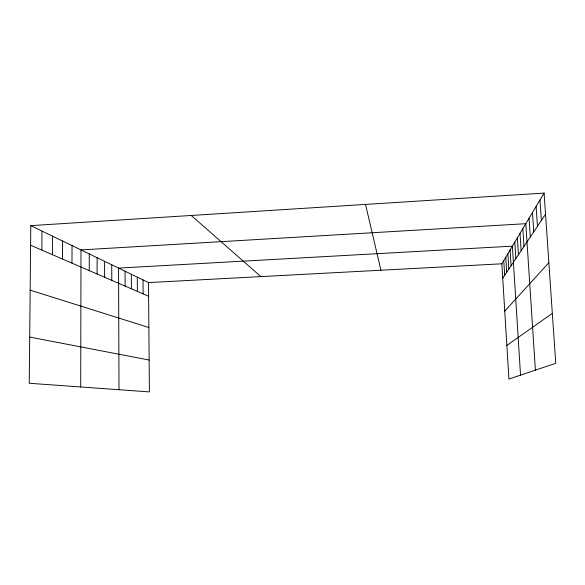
<?xml version="1.0" encoding="UTF-8"?>
<svg xmlns="http://www.w3.org/2000/svg" width="585" height="585" viewBox="0 0 585 585"><rect width="100%" height="100%" fill="white"/><g stroke="black" fill="none" stroke-linecap="round" stroke-linejoin="round"><path stroke-width="0.88" d="M89.242 270.592L89.256 253.919M80.708 386.963L80.993 249.919L525.813 223.689L535.392 370.151M71.97 263.126L72.035 245.59M62.493 259.023L62.58 241.013M41.849 250.102L42.003 231.06M52.467 254.694L52.584 236.179M30.786 225.634L29.25 383.255L149.394 391.906L148.51 282.584L30.786 225.634L544.094 193.094L555.75 363.314L508.921 379.043L501.85 263.798L544.094 193.094M502.734 278.211L545.542 214.227M504.753 311.154L548.862 262.687M506.859 345.435L552.328 313.37M148.51 282.584L501.85 263.798M29.696 337.077L149.138 360.046M30.157 290.153L148.875 327.527M30.596 245.239L148.619 296.266M191.236 215.463L260.888 276.61M365.515 204.414L380.937 270.226M539.977 199.982L541.366 220.472M536.109 206.454L537.447 226.329M532.474 212.538L533.761 231.835M529.052 218.271L530.288 237.027M522.844 228.655L523.999 246.424M520.028 233.371L521.147 250.687M517.359 237.839L518.434 254.738M514.815 242.095L515.86 258.585M520.54 375.139L512.394 246.146L118.565 268.098L118.996 389.72M510.083 250.007L511.071 265.744M507.882 253.693L508.848 269.078M505.784 257.21L506.712 272.259M503.773 260.581L504.679 275.301M143.018 279.923L143.12 293.889M137.292 277.158L137.38 291.41M131.318 274.263L131.398 288.822M125.08 271.25L125.146 286.116M111.742 264.793L111.786 280.339M104.598 261.341L104.627 277.246M97.11 257.722L97.117 273.999"/></g></svg>
